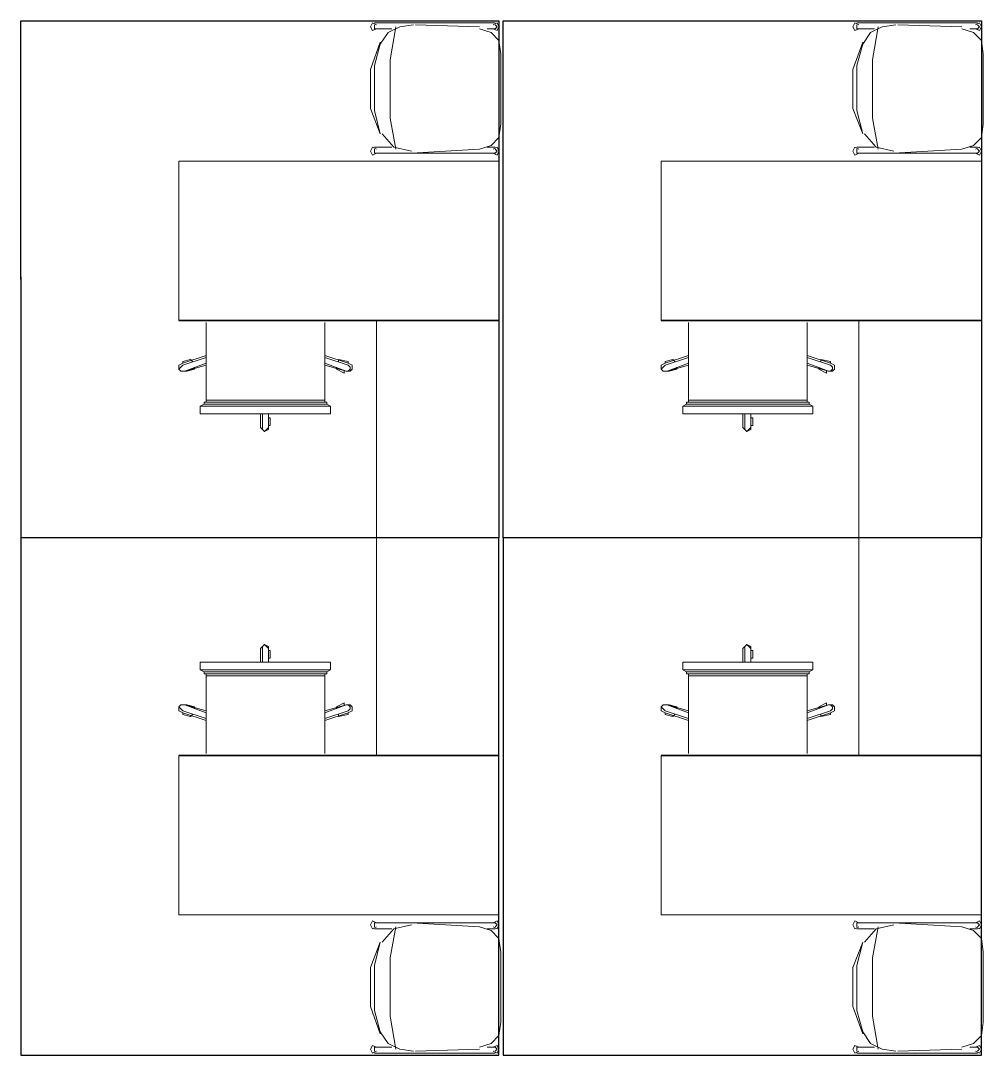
# Model space of a CAD drawing. Header units: millimetres. Extents: x 2148 to 2681, y 758 to 986.
# Drawn here: x 2612.574 to 2614.385, y 939.375 to 941.323 of the extents above; entities that cross this region are included whole.
import ezdxf

# ---------------------------------------------------------------- set-up
doc = ezdxf.new("R2010")
doc.units = ezdxf.units.MM
doc.layers.add('at_Entity', color=7, linetype='Continuous')
doc.layers.add('D', color=1, linetype='Continuous')

msp = doc.modelspace()

# ---------------------------------------------------------------- linework, layer by layer
at = {"layer": 'at_Entity', "color": 0, "lineweight": 15}
for p, q in [((2613.2360711, 941.3187271, 0), (2613.2324113, 941.3114068, 0)), ((2613.2324113, 941.3114068, 0), (2613.2360711, 941.3040871, 0)), ((2613.2433908, 941.3150667, 0), (2613.2360711, 941.3187271, 0)), ((2613.2360711, 941.3040871, 0), (2613.2433908, 941.307747, 0)), ((2613.239731, 941.3187271, 0), (2613.4666506, 941.3187271, 0)), ((2613.239731, 941.3150667, 0), (2613.239731, 941.307747, 0)), ((2613.2726708, 941.307747, 0), (2613.239731, 941.307747, 0)), ((2613.2653511, 941.3004267, 0), (2613.2507111, 941.278467, 0)), ((2613.2873108, 941.3114068, 0), (2613.2653511, 941.3004267, 0)), ((2613.2799911, 941.3114068, 0), (2613.269011, 941.249187, 0)), ((2613.312931, 941.3150667, 0), (2613.2873108, 941.3114068, 0)), ((2613.4373706, 941.3114068, 0), (2613.3165908, 941.3150667, 0)), ((2613.4593309, 941.3004267, 0), (2613.4373706, 941.307747, 0)), ((2613.4666506, 941.307747, 0), (2613.4520106, 941.307747, 0)), ((2613.4739709, 941.2857867, 0), (2613.4593309, 941.3004267, 0)), ((2613.4703105, 941.3187271, 0), (2613.4629908, 941.3150667, 0)), ((2613.4629908, 941.307747, 0), (2613.4703105, 941.3040871, 0)), ((2613.4703105, 941.3114068, 0), (2613.4666506, 941.3150667, 0)), ((2613.4666506, 941.307747, 0), (2613.4703105, 941.3114068, 0)), ((2613.4739709, 941.3114068, 0), (2613.4703105, 941.3187271, 0)), ((2613.4703105, 941.3040871, 0), (2613.4739709, 941.3114068, 0)), ((2614.1438028, 941.3187271, 0), (2614.140143, 941.3114068, 0)), ((2614.140143, 941.3114068, 0), (2614.1438028, 941.3040871, 0)), ((2614.1511225, 941.3150667, 0), (2614.1438028, 941.3187271, 0)), ((2614.1438028, 941.3040871, 0), (2614.1511225, 941.307747, 0)), ((2614.1474627, 941.3187271, 0), (2614.3743823, 941.3187271, 0)), ((2614.1474627, 941.3150667, 0), (2614.1474627, 941.307747, 0)), ((2614.1804025, 941.307747, 0), (2614.1474627, 941.307747, 0)), ((2614.1730828, 941.3004267, 0), (2614.1584428, 941.278467, 0)), ((2614.1950425, 941.3114068, 0), (2614.1730828, 941.3004267, 0)), ((2614.1877228, 941.3114068, 0), (2614.1767427, 941.249187, 0)), ((2614.2206627, 941.3150667, 0), (2614.1950425, 941.3114068, 0)), ((2614.3451023, 941.3114068, 0), (2614.2243225, 941.3150667, 0)), ((2614.3670626, 941.3004267, 0), (2614.3451023, 941.307747, 0)), ((2614.3743823, 941.307747, 0), (2614.3597423, 941.307747, 0)), ((2614.3817026, 941.2857867, 0), (2614.3670626, 941.3004267, 0)), ((2614.3780422, 941.3187271, 0), (2614.3707225, 941.3150667, 0)), ((2614.3707225, 941.307747, 0), (2614.3780422, 941.3040871, 0)), ((2614.3780422, 941.3114068, 0), (2614.3743823, 941.3150667, 0)), ((2614.3743823, 941.307747, 0), (2614.3780422, 941.3114068, 0)), ((2614.3817026, 941.3114068, 0), (2614.3780422, 941.3187271, 0)), ((2614.3780422, 941.3040871, 0), (2614.3817026, 941.3114068, 0)), ((2613.2324113, 941.2308871, 0), (2613.2507111, 941.2821268, 0)), ((2613.4776308, 941.2601671, 0), (2613.4739709, 941.2857867, 0)), ((2614.140143, 941.2308871, 0), (2614.1584428, 941.2821268, 0)), ((2614.3853625, 941.2601671, 0), (2614.3817026, 941.2857867, 0)), ((2613.239731, 941.2382068, 0), (2613.2507111, 941.278467, 0)), ((2614.1474627, 941.2382068, 0), (2614.1584428, 941.278467, 0)), ((2613.269011, 941.249187, 0), (2613.269011, 941.1393873, 0)), ((2613.4776308, 941.2601671, 0), (2613.4776308, 941.1284072, 0)), ((2614.1767427, 941.249187, 0), (2614.1767427, 941.1393873, 0)), ((2614.3853625, 941.2601671, 0), (2614.3853625, 941.1284072, 0)), ((2613.2324113, 941.1576872, 0), (2613.2324113, 941.2308871, 0)), ((2613.239731, 941.1540273, 0), (2613.239731, 941.2382068, 0)), ((2614.140143, 941.1576872, 0), (2614.140143, 941.2308871, 0)), ((2614.1474627, 941.1540273, 0), (2614.1474627, 941.2382068, 0)), ((2613.2324113, 941.1576872, 0), (2613.2507111, 941.1101073, 0)), ((2613.2507111, 941.1101073, 0), (2613.239731, 941.1540273, 0)), ((2614.140143, 941.1576872, 0), (2614.1584428, 941.1101073, 0)), ((2614.1584428, 941.1101073, 0), (2614.1474627, 941.1540273, 0)), ((2613.269011, 941.1393873, 0), (2613.2799911, 941.0808273, 0)), ((2613.4739709, 941.102787, 0), (2613.4776308, 941.1284072, 0)), ((2614.1767427, 941.1393873, 0), (2614.1877228, 941.0808273, 0)), ((2614.3817026, 941.102787, 0), (2614.3853625, 941.1284072, 0)), ((2613.254371, 941.1101073, 0), (2613.2763313, 941.0844872, 0)), ((2614.1621027, 941.1101073, 0), (2614.184063, 941.0844872, 0)), ((2613.4373706, 941.0808273, 0), (2613.4593309, 941.0881476, 0)), ((2613.4593309, 941.0881476, 0), (2613.4739709, 941.102787, 0)), ((2614.3451023, 941.0808273, 0), (2614.3670626, 941.0881476, 0)), ((2614.3670626, 941.0881476, 0), (2614.3817026, 941.102787, 0)), ((2613.2360711, 941.0844872, 0), (2613.2324113, 941.0771675, 0)), ((2613.2324113, 941.0771675, 0), (2613.2360711, 941.0698472, 0)), ((2613.2433908, 941.0808273, 0), (2613.2360711, 941.0844872, 0)), ((2613.2360711, 941.0698472, 0), (2613.2433908, 941.0735076, 0)), ((2613.2726708, 941.0844872, 0), (2613.239731, 941.0844872, 0)), ((2613.239731, 941.0808273, 0), (2613.239731, 941.0735076, 0)), ((2613.239731, 941.0735076, 0), (2613.4666506, 941.0735076, 0)), ((2613.2763313, 941.0844872, 0), (2613.3092711, 941.0771675, 0)), ((2613.4373706, 941.0808273, 0), (2613.3092711, 941.0735076, 0)), ((2613.4666506, 941.0844872, 0), (2613.4520106, 941.0844872, 0)), ((2613.4703105, 941.0844872, 0), (2613.4629908, 941.0808273, 0)), ((2613.4629908, 941.0735076, 0), (2613.4703105, 941.0698472, 0)), ((2613.4703105, 941.0771675, 0), (2613.4666506, 941.0808273, 0)), ((2613.4666506, 941.0735076, 0), (2613.4703105, 941.0771675, 0)), ((2613.4739709, 941.0771675, 0), (2613.4703105, 941.0844872, 0)), ((2613.4703105, 941.0698472, 0), (2613.4739709, 941.0771675, 0)), ((2614.1438028, 941.0844872, 0), (2614.140143, 941.0771675, 0)), ((2614.140143, 941.0771675, 0), (2614.1438028, 941.0698472, 0)), ((2614.1511225, 941.0808273, 0), (2614.1438028, 941.0844872, 0)), ((2614.1438028, 941.0698472, 0), (2614.1511225, 941.0735076, 0)), ((2614.1804025, 941.0844872, 0), (2614.1474627, 941.0844872, 0)), ((2614.1474627, 941.0808273, 0), (2614.1474627, 941.0735076, 0)), ((2614.1474627, 941.0735076, 0), (2614.3743823, 941.0735076, 0)), ((2614.184063, 941.0844872, 0), (2614.2170028, 941.0771675, 0)), ((2614.3451023, 941.0808273, 0), (2614.2170028, 941.0735076, 0)), ((2614.3743823, 941.0844872, 0), (2614.3597423, 941.0844872, 0)), ((2614.3780422, 941.0844872, 0), (2614.3707225, 941.0808273, 0)), ((2614.3707225, 941.0735076, 0), (2614.3780422, 941.0698472, 0)), ((2614.3780422, 941.0771675, 0), (2614.3743823, 941.0808273, 0)), ((2614.3743823, 941.0735076, 0), (2614.3780422, 941.0771675, 0)), ((2614.3817026, 941.0771675, 0), (2614.3780422, 941.0844872, 0)), ((2614.3780422, 941.0698472, 0), (2614.3817026, 941.0771675, 0)), ((2612.8712523, 941.0586113, 0), (2612.8712523, 940.7584923, 0)), ((2612.8712523, 941.0586113, 0), (2613.4739709, 941.0586113, 0)), ((2613.4739709, 941.0586113, 0), (2613.4739709, 940.3491103, 0)), ((2613.778984, 941.0586113, 0), (2613.778984, 940.7584923, 0)), ((2613.778984, 941.0586113, 0), (2614.3817026, 941.0586113, 0)), ((2614.3817026, 941.0586113, 0), (2614.3817026, 940.3491103, 0)), ((2612.9229218, 940.6084324, 0), (2612.9229218, 940.7548318, 0)), ((2613.1461816, 940.7548318, 0), (2613.1461816, 940.6084324, 0)), ((2613.2433914, 940.7584923, 0), (2613.2433914, 940.3491103, 0)), ((2613.8306535, 940.6084324, 0), (2613.8306535, 940.7548318, 0)), ((2614.0539133, 940.7548318, 0), (2614.0539133, 940.6084324, 0)), ((2614.1511231, 940.7584923, 0), (2614.1511231, 940.3491103, 0)), ((2612.8716821, 940.6743121, 0), (2612.8790018, 940.677972, 0)), ((2612.8790018, 940.677972, 0), (2612.9229218, 940.692612, 0)), ((2612.8790018, 940.6743121, 0), (2612.9229218, 940.6889521, 0)), ((2612.8790018, 940.6816324, 0), (2612.8936418, 940.6852923, 0)), ((2612.8790018, 940.677972, 0), (2612.8790018, 940.6816324, 0)), ((2612.9229218, 940.677972, 0), (2612.8826617, 940.663332, 0)), ((2612.8936418, 940.6852923, 0), (2612.8973017, 940.6816324, 0)), ((2613.1461816, 940.692612, 0), (2613.190101, 940.677972, 0)), ((2613.190101, 940.6743121, 0), (2613.1461816, 940.6889521, 0)), ((2613.1461816, 940.677972, 0), (2613.1864411, 940.663332, 0)), ((2613.1718011, 940.6816324, 0), (2613.1718011, 940.6852923, 0)), ((2613.1718011, 940.6852923, 0), (2613.190101, 940.6816324, 0)), ((2613.190101, 940.6816324, 0), (2613.190101, 940.677972, 0)), ((2613.190101, 940.677972, 0), (2613.1974213, 940.6743121, 0)), ((2613.7794138, 940.6743121, 0), (2613.7867335, 940.677972, 0)), ((2613.7867335, 940.677972, 0), (2613.8306535, 940.692612, 0)), ((2613.7867335, 940.6743121, 0), (2613.8306535, 940.6889521, 0)), ((2613.7867335, 940.6816324, 0), (2613.8013735, 940.6852923, 0)), ((2613.7867335, 940.677972, 0), (2613.7867335, 940.6816324, 0)), ((2613.8306535, 940.677972, 0), (2613.7903933, 940.663332, 0)), ((2613.8013735, 940.6852923, 0), (2613.8050333, 940.6816324, 0)), ((2614.0539133, 940.692612, 0), (2614.0978327, 940.677972, 0)), ((2614.0978327, 940.6743121, 0), (2614.0539133, 940.6889521, 0)), ((2614.0539133, 940.677972, 0), (2614.0941728, 940.663332, 0)), ((2614.0795328, 940.6816324, 0), (2614.0795328, 940.6852923, 0)), ((2614.0795328, 940.6852923, 0), (2614.0978327, 940.6816324, 0)), ((2614.0978327, 940.6816324, 0), (2614.0978327, 940.677972, 0)), ((2614.0978327, 940.677972, 0), (2614.105153, 940.6743121, 0)), ((2612.8716821, 940.6669924, 0), (2612.8716821, 940.6743121, 0)), ((2612.8716821, 940.6669924, 0), (2612.875342, 940.6706523, 0)), ((2612.875342, 940.663332, 0), (2612.8716821, 940.6669924, 0)), ((2612.875342, 940.663332, 0), (2612.8716821, 940.6669924, 0)), ((2612.875342, 940.6706523, 0), (2612.8790018, 940.6743121, 0)), ((2612.8826617, 940.663332, 0), (2612.875342, 940.663332, 0)), ((2612.8790018, 940.663332, 0), (2612.875342, 940.663332, 0)), ((2612.8826617, 940.663332, 0), (2612.9229218, 940.6743121, 0)), ((2612.8863215, 940.663332, 0), (2612.8826617, 940.663332, 0)), ((2612.9009615, 940.6669924, 0), (2612.8863215, 940.663332, 0)), ((2612.9009615, 940.6706523, 0), (2612.9009615, 940.6669924, 0)), ((2613.1864411, 940.663332, 0), (2613.1461816, 940.6743121, 0)), ((2613.1681413, 940.6669924, 0), (2613.1681413, 940.6706523, 0)), ((2613.1827813, 940.6596721, 0), (2613.1681413, 940.6669924, 0)), ((2613.1827813, 940.663332, 0), (2613.1827813, 940.6596721, 0)), ((2613.1937614, 940.663332, 0), (2613.1864411, 940.663332, 0)), ((2613.1864411, 940.663332, 0), (2613.190101, 940.663332, 0)), ((2613.1937614, 940.6706523, 0), (2613.190101, 940.6743121, 0)), ((2613.190101, 940.663332, 0), (2613.1937614, 940.6669924, 0)), ((2613.1937614, 940.6669924, 0), (2613.1937614, 940.6706523, 0)), ((2613.1974213, 940.6669924, 0), (2613.1937614, 940.663332, 0)), ((2613.1974213, 940.6743121, 0), (2613.1974213, 940.6669924, 0)), ((2613.7794138, 940.6669924, 0), (2613.7794138, 940.6743121, 0)), ((2613.7794138, 940.6669924, 0), (2613.7830737, 940.6706523, 0)), ((2613.7830737, 940.663332, 0), (2613.7794138, 940.6669924, 0)), ((2613.7830737, 940.663332, 0), (2613.7794138, 940.6669924, 0)), ((2613.7830737, 940.6706523, 0), (2613.7867335, 940.6743121, 0)), ((2613.7903933, 940.663332, 0), (2613.7830737, 940.663332, 0)), ((2613.7867335, 940.663332, 0), (2613.7830737, 940.663332, 0)), ((2613.7903933, 940.663332, 0), (2613.8306535, 940.6743121, 0)), ((2613.7940532, 940.663332, 0), (2613.7903933, 940.663332, 0)), ((2613.8086932, 940.6669924, 0), (2613.7940532, 940.663332, 0)), ((2613.8086932, 940.6706523, 0), (2613.8086932, 940.6669924, 0)), ((2614.0941728, 940.663332, 0), (2614.0539133, 940.6743121, 0)), ((2614.075873, 940.6669924, 0), (2614.075873, 940.6706523, 0)), ((2614.090513, 940.6596721, 0), (2614.075873, 940.6669924, 0)), ((2614.090513, 940.663332, 0), (2614.090513, 940.6596721, 0)), ((2614.1014931, 940.663332, 0), (2614.0941728, 940.663332, 0)), ((2614.0941728, 940.663332, 0), (2614.0978327, 940.663332, 0)), ((2614.1014931, 940.6706523, 0), (2614.0978327, 940.6743121, 0)), ((2614.0978327, 940.663332, 0), (2614.1014931, 940.6669924, 0)), ((2614.1014931, 940.6669924, 0), (2614.1014931, 940.6706523, 0)), ((2614.105153, 940.6669924, 0), (2614.1014931, 940.663332, 0)), ((2614.105153, 940.6743121, 0), (2614.105153, 940.6669924, 0)), ((2612.9119417, 940.5974523, 0), (2612.919262, 940.6011121, 0)), ((2612.919262, 940.6011121, 0), (2612.919262, 940.604772, 0)), ((2612.919262, 940.604772, 0), (2613.1498415, 940.604772, 0)), ((2612.919262, 940.6011121, 0), (2613.1498415, 940.6011121, 0)), ((2612.9229218, 940.604772, 0), (2612.9229218, 940.6084324, 0)), ((2612.9229218, 940.6084324, 0), (2613.1461816, 940.6084324, 0)), ((2612.9265817, 940.604772, 0), (2612.9229218, 940.604772, 0)), ((2613.1461816, 940.604772, 0), (2613.1425211, 940.604772, 0)), ((2613.1461816, 940.6084324, 0), (2613.1461816, 940.604772, 0)), ((2613.1498415, 940.604772, 0), (2613.1498415, 940.6011121, 0)), ((2613.1498415, 940.6011121, 0), (2613.1571611, 940.5974523, 0)), ((2613.8196733, 940.5974523, 0), (2613.8269936, 940.6011121, 0)), ((2613.8269936, 940.6011121, 0), (2613.8269936, 940.604772, 0)), ((2613.8269936, 940.604772, 0), (2614.0575731, 940.604772, 0)), ((2613.8269936, 940.6011121, 0), (2614.0575731, 940.6011121, 0)), ((2613.8306535, 940.604772, 0), (2613.8306535, 940.6084324, 0)), ((2613.8306535, 940.6084324, 0), (2614.0539133, 940.6084324, 0)), ((2613.8343133, 940.604772, 0), (2613.8306535, 940.604772, 0)), ((2614.0539133, 940.604772, 0), (2614.0502528, 940.604772, 0)), ((2614.0539133, 940.6084324, 0), (2614.0539133, 940.604772, 0)), ((2614.0575731, 940.604772, 0), (2614.0575731, 940.6011121, 0)), ((2614.0575731, 940.6011121, 0), (2614.0648928, 940.5974523, 0)), ((2612.9119417, 940.5937924, 0), (2612.9119417, 940.5974523, 0)), ((2612.9119417, 940.5974523, 0), (2613.1571611, 940.5974523, 0)), ((2612.9119417, 940.5937924, 0), (2612.9119417, 940.5901326, 0)), ((2612.9119417, 940.5828123, 0), (2612.9119417, 940.5901326, 0)), ((2612.919262, 940.5828123, 0), (2612.9119417, 940.5828123, 0)), ((2613.1498415, 940.5828123, 0), (2612.919262, 940.5828123, 0)), ((2613.0254018, 940.5571921, 0), (2613.0254018, 940.5828123, 0)), ((2613.0290616, 940.5571921, 0), (2613.0290616, 940.5828123, 0)), ((2613.0400418, 940.5828123, 0), (2613.0400418, 940.5571921, 0)), ((2613.0400418, 940.5571921, 0), (2613.0400418, 940.5828123, 0)), ((2613.1571611, 940.5828123, 0), (2613.1498415, 940.5828123, 0)), ((2613.1571611, 940.5974523, 0), (2613.1571611, 940.5937924, 0)), ((2613.1571611, 940.5937924, 0), (2613.1571611, 940.5901326, 0)), ((2613.1571611, 940.5901326, 0), (2613.1571611, 940.5828123, 0)), ((2613.8196733, 940.5937924, 0), (2613.8196733, 940.5974523, 0)), ((2613.8196733, 940.5974523, 0), (2614.0648928, 940.5974523, 0)), ((2613.8196733, 940.5937924, 0), (2613.8196733, 940.5901326, 0)), ((2613.8196733, 940.5828123, 0), (2613.8196733, 940.5901326, 0)), ((2613.8269936, 940.5828123, 0), (2613.8196733, 940.5828123, 0)), ((2614.0575731, 940.5828123, 0), (2613.8269936, 940.5828123, 0)), ((2613.9331335, 940.5571921, 0), (2613.9331335, 940.5828123, 0)), ((2613.9367933, 940.5571921, 0), (2613.9367933, 940.5828123, 0)), ((2613.9477735, 940.5828123, 0), (2613.9477735, 940.5571921, 0)), ((2613.9477735, 940.5571921, 0), (2613.9477735, 940.5828123, 0)), ((2614.0648928, 940.5828123, 0), (2614.0575731, 940.5828123, 0)), ((2614.0648928, 940.5974523, 0), (2614.0648928, 940.5937924, 0)), ((2614.0648928, 940.5937924, 0), (2614.0648928, 940.5901326, 0)), ((2614.0648928, 940.5901326, 0), (2614.0648928, 940.5828123, 0)), ((2613.0254018, 940.5608526, 0), (2613.0254018, 940.5754926, 0)), ((2613.0400418, 940.5754926, 0), (2613.0437016, 940.5754926, 0)), ((2613.0437016, 940.5608526, 0), (2613.0400418, 940.5608526, 0)), ((2613.0437016, 940.5754926, 0), (2613.0437016, 940.5608526, 0)), ((2613.9331335, 940.5608526, 0), (2613.9331335, 940.5754926, 0)), ((2613.9477735, 940.5754926, 0), (2613.9514333, 940.5754926, 0)), ((2613.9514333, 940.5608526, 0), (2613.9477735, 940.5608526, 0)), ((2613.9514333, 940.5754926, 0), (2613.9514333, 940.5608526, 0)), ((2613.0290616, 940.5535323, 0), (2613.0254018, 940.5571921, 0)), ((2613.0290616, 940.5571921, 0), (2613.0290616, 940.5535323, 0)), ((2613.0290616, 940.5535323, 0), (2613.0327215, 940.5498725, 0)), ((2613.0327215, 940.5498725, 0), (2613.0290616, 940.5535323, 0)), ((2613.0327215, 940.5498725, 0), (2613.0363813, 940.5535323, 0)), ((2613.0400418, 940.5535323, 0), (2613.0327215, 940.5498725, 0)), ((2613.0363813, 940.5535323, 0), (2613.0400418, 940.5571921, 0)), ((2613.0400418, 940.5571921, 0), (2613.0400418, 940.5535323, 0)), ((2613.9367933, 940.5535323, 0), (2613.9331335, 940.5571921, 0)), ((2613.9367933, 940.5571921, 0), (2613.9367933, 940.5535323, 0)), ((2613.9367933, 940.5535323, 0), (2613.9404532, 940.5498725, 0)), ((2613.9404532, 940.5498725, 0), (2613.9367933, 940.5535323, 0)), ((2613.9404532, 940.5498725, 0), (2613.944113, 940.5535323, 0)), ((2613.9477735, 940.5535323, 0), (2613.9404532, 940.5498725, 0)), ((2613.944113, 940.5535323, 0), (2613.9477735, 940.5571921, 0)), ((2613.9477735, 940.5571921, 0), (2613.9477735, 940.5535323, 0)), ((2613.2433914, 939.9397283, 0), (2613.2433914, 940.3491103, 0)), ((2613.4739709, 939.6396092, 0), (2613.4739709, 940.3491103, 0)), ((2614.1511231, 939.9397283, 0), (2614.1511231, 940.3491103, 0)), ((2614.3817026, 939.6396092, 0), (2614.3817026, 940.3491103, 0)), ((2613.0290616, 940.1446882, 0), (2613.0254018, 940.1410284, 0)), ((2613.0254018, 940.1410284, 0), (2613.0254018, 940.1154082, 0)), ((2613.0254018, 940.1373679, 0), (2613.0254018, 940.1227279, 0)), ((2613.0290616, 940.1446882, 0), (2613.0327215, 940.1483481, 0)), ((2613.0327215, 940.1483481, 0), (2613.0290616, 940.1446882, 0)), ((2613.0290616, 940.1410284, 0), (2613.0290616, 940.1446882, 0)), ((2613.0290616, 940.1410284, 0), (2613.0290616, 940.1154082, 0)), ((2613.0327215, 940.1483481, 0), (2613.0363813, 940.1446882, 0)), ((2613.0400418, 940.1446882, 0), (2613.0327215, 940.1483481, 0)), ((2613.0363813, 940.1446882, 0), (2613.0400418, 940.1410284, 0)), ((2613.0400418, 940.1410284, 0), (2613.0400418, 940.1446882, 0)), ((2613.0400418, 940.1154082, 0), (2613.0400418, 940.1410284, 0)), ((2613.0400418, 940.1410284, 0), (2613.0400418, 940.1154082, 0)), ((2613.0437016, 940.1373679, 0), (2613.0400418, 940.1373679, 0)), ((2613.0437016, 940.1227279, 0), (2613.0437016, 940.1373679, 0)), ((2613.9367933, 940.1446882, 0), (2613.9331335, 940.1410284, 0)), ((2613.9331335, 940.1410284, 0), (2613.9331335, 940.1154082, 0)), ((2613.9331335, 940.1373679, 0), (2613.9331335, 940.1227279, 0)), ((2613.9367933, 940.1446882, 0), (2613.9404532, 940.1483481, 0)), ((2613.9404532, 940.1483481, 0), (2613.9367933, 940.1446882, 0)), ((2613.9367933, 940.1410284, 0), (2613.9367933, 940.1446882, 0)), ((2613.9367933, 940.1410284, 0), (2613.9367933, 940.1154082, 0)), ((2613.9404532, 940.1483481, 0), (2613.944113, 940.1446882, 0)), ((2613.9477735, 940.1446882, 0), (2613.9404532, 940.1483481, 0)), ((2613.944113, 940.1446882, 0), (2613.9477735, 940.1410284, 0)), ((2613.9477735, 940.1410284, 0), (2613.9477735, 940.1446882, 0)), ((2613.9477735, 940.1154082, 0), (2613.9477735, 940.1410284, 0)), ((2613.9477735, 940.1410284, 0), (2613.9477735, 940.1154082, 0)), ((2613.9514333, 940.1373679, 0), (2613.9477735, 940.1373679, 0)), ((2613.9514333, 940.1227279, 0), (2613.9514333, 940.1373679, 0)), ((2612.919262, 940.1154082, 0), (2612.9119417, 940.1154082, 0)), ((2612.9119417, 940.1154082, 0), (2612.9119417, 940.1080879, 0)), ((2613.1498415, 940.1154082, 0), (2612.919262, 940.1154082, 0)), ((2613.0400418, 940.1227279, 0), (2613.0437016, 940.1227279, 0)), ((2613.1571611, 940.1154082, 0), (2613.1498415, 940.1154082, 0)), ((2613.1571611, 940.1080879, 0), (2613.1571611, 940.1154082, 0)), ((2613.8269936, 940.1154082, 0), (2613.8196733, 940.1154082, 0)), ((2613.8196733, 940.1154082, 0), (2613.8196733, 940.1080879, 0)), ((2614.0575731, 940.1154082, 0), (2613.8269936, 940.1154082, 0)), ((2613.9477735, 940.1227279, 0), (2613.9514333, 940.1227279, 0)), ((2614.0648928, 940.1154082, 0), (2614.0575731, 940.1154082, 0)), ((2614.0648928, 940.1080879, 0), (2614.0648928, 940.1154082, 0)), ((2612.9119417, 940.1044281, 0), (2612.9119417, 940.1080879, 0)), ((2612.9119417, 940.1044281, 0), (2612.9119417, 940.1007682, 0)), ((2612.9119417, 940.1007682, 0), (2612.919262, 940.0971084, 0)), ((2612.9119417, 940.1007682, 0), (2613.1571611, 940.1007682, 0)), ((2612.919262, 940.0971084, 0), (2613.1498415, 940.0971084, 0)), ((2612.919262, 940.0971084, 0), (2612.919262, 940.0934485, 0)), ((2612.919262, 940.0934485, 0), (2613.1498415, 940.0934485, 0)), ((2612.9265817, 940.0934485, 0), (2612.9229218, 940.0934485, 0)), ((2612.9229218, 940.0934485, 0), (2612.9229218, 940.0897881, 0)), ((2613.1461816, 940.0934485, 0), (2613.1425211, 940.0934485, 0)), ((2613.1461816, 940.0897881, 0), (2613.1461816, 940.0934485, 0)), ((2613.1498415, 940.0971084, 0), (2613.1571611, 940.1007682, 0)), ((2613.1498415, 940.0934485, 0), (2613.1498415, 940.0971084, 0)), ((2613.1571611, 940.1044281, 0), (2613.1571611, 940.1080879, 0)), ((2613.1571611, 940.1007682, 0), (2613.1571611, 940.1044281, 0)), ((2613.8196733, 940.1044281, 0), (2613.8196733, 940.1080879, 0)), ((2613.8196733, 940.1044281, 0), (2613.8196733, 940.1007682, 0)), ((2613.8196733, 940.1007682, 0), (2613.8269936, 940.0971084, 0)), ((2613.8196733, 940.1007682, 0), (2614.0648928, 940.1007682, 0)), ((2613.8269936, 940.0971084, 0), (2614.0575731, 940.0971084, 0)), ((2613.8269936, 940.0971084, 0), (2613.8269936, 940.0934485, 0)), ((2613.8269936, 940.0934485, 0), (2614.0575731, 940.0934485, 0)), ((2613.8343133, 940.0934485, 0), (2613.8306535, 940.0934485, 0)), ((2613.8306535, 940.0934485, 0), (2613.8306535, 940.0897881, 0)), ((2614.0539133, 940.0934485, 0), (2614.0502528, 940.0934485, 0)), ((2614.0539133, 940.0897881, 0), (2614.0539133, 940.0934485, 0)), ((2614.0575731, 940.0971084, 0), (2614.0648928, 940.1007682, 0)), ((2614.0575731, 940.0934485, 0), (2614.0575731, 940.0971084, 0)), ((2614.0648928, 940.1044281, 0), (2614.0648928, 940.1080879, 0)), ((2614.0648928, 940.1007682, 0), (2614.0648928, 940.1044281, 0)), ((2612.9229218, 940.0897881, 0), (2613.1461816, 940.0897881, 0)), ((2612.9229218, 940.0897881, 0), (2612.9229218, 939.9433887, 0)), ((2613.1461816, 939.9433887, 0), (2613.1461816, 940.0897881, 0)), ((2613.8306535, 940.0897881, 0), (2614.0539133, 940.0897881, 0)), ((2613.8306535, 940.0897881, 0), (2613.8306535, 939.9433887, 0)), ((2614.0539133, 939.9433887, 0), (2614.0539133, 940.0897881, 0)), ((2612.875342, 940.0348886, 0), (2612.8716821, 940.0312281, 0)), ((2612.875342, 940.0348886, 0), (2612.8716821, 940.0312281, 0)), ((2612.8826617, 940.0348886, 0), (2612.875342, 940.0348886, 0)), ((2612.8790018, 940.0348886, 0), (2612.875342, 940.0348886, 0)), ((2612.9229218, 940.0202486, 0), (2612.8826617, 940.0348886, 0)), ((2612.8826617, 940.0348886, 0), (2612.9229218, 940.0239084, 0)), ((2612.8863215, 940.0348886, 0), (2612.8826617, 940.0348886, 0)), ((2612.9009615, 940.0312281, 0), (2612.8863215, 940.0348886, 0)), ((2613.1461816, 940.0202486, 0), (2613.1864411, 940.0348886, 0)), ((2613.1864411, 940.0348886, 0), (2613.1461816, 940.0239084, 0)), ((2613.1827813, 940.0385484, 0), (2613.1681413, 940.0312281, 0)), ((2613.1827813, 940.0348886, 0), (2613.1827813, 940.0385484, 0)), ((2613.1937614, 940.0348886, 0), (2613.1864411, 940.0348886, 0)), ((2613.1864411, 940.0348886, 0), (2613.190101, 940.0348886, 0)), ((2613.190101, 940.0348886, 0), (2613.1937614, 940.0312281, 0)), ((2613.1974213, 940.0312281, 0), (2613.1937614, 940.0348886, 0)), ((2613.7830737, 940.0348886, 0), (2613.7794138, 940.0312281, 0)), ((2613.7830737, 940.0348886, 0), (2613.7794138, 940.0312281, 0)), ((2613.7903933, 940.0348886, 0), (2613.7830737, 940.0348886, 0)), ((2613.7867335, 940.0348886, 0), (2613.7830737, 940.0348886, 0)), ((2613.8306535, 940.0202486, 0), (2613.7903933, 940.0348886, 0)), ((2613.7903933, 940.0348886, 0), (2613.8306535, 940.0239084, 0)), ((2613.7940532, 940.0348886, 0), (2613.7903933, 940.0348886, 0)), ((2613.8086932, 940.0312281, 0), (2613.7940532, 940.0348886, 0)), ((2614.0539133, 940.0202486, 0), (2614.0941728, 940.0348886, 0)), ((2614.0941728, 940.0348886, 0), (2614.0539133, 940.0239084, 0)), ((2614.090513, 940.0385484, 0), (2614.075873, 940.0312281, 0)), ((2614.090513, 940.0348886, 0), (2614.090513, 940.0385484, 0)), ((2614.1014931, 940.0348886, 0), (2614.0941728, 940.0348886, 0)), ((2614.0941728, 940.0348886, 0), (2614.0978327, 940.0348886, 0)), ((2614.0978327, 940.0348886, 0), (2614.1014931, 940.0312281, 0)), ((2614.105153, 940.0312281, 0), (2614.1014931, 940.0348886, 0)), ((2612.8716821, 940.0312281, 0), (2612.8716821, 940.0239084, 0)), ((2612.8716821, 940.0312281, 0), (2612.875342, 940.0275682, 0)), ((2612.8716821, 940.0239084, 0), (2612.8790018, 940.0202486, 0)), ((2612.875342, 940.0275682, 0), (2612.8790018, 940.0239084, 0)), ((2612.8790018, 940.0239084, 0), (2612.9229218, 940.0092684, 0)), ((2612.8790018, 940.0202486, 0), (2612.9229218, 940.0056086, 0)), ((2612.8790018, 940.0202486, 0), (2612.8790018, 940.0165881, 0)), ((2612.8790018, 940.0165881, 0), (2612.8936418, 940.0129282, 0)), ((2612.8936418, 940.0129282, 0), (2612.8973017, 940.0165881, 0)), ((2612.9009615, 940.0275682, 0), (2612.9009615, 940.0312281, 0)), ((2613.190101, 940.0239084, 0), (2613.1461816, 940.0092684, 0)), ((2613.1461816, 940.0056086, 0), (2613.190101, 940.0202486, 0)), ((2613.1681413, 940.0312281, 0), (2613.1681413, 940.0275682, 0)), ((2613.1718011, 940.0165881, 0), (2613.1718011, 940.0129282, 0)), ((2613.1718011, 940.0129282, 0), (2613.190101, 940.0165881, 0)), ((2613.1937614, 940.0275682, 0), (2613.190101, 940.0239084, 0)), ((2613.190101, 940.0202486, 0), (2613.1974213, 940.0239084, 0)), ((2613.190101, 940.0165881, 0), (2613.190101, 940.0202486, 0)), ((2613.1937614, 940.0312281, 0), (2613.1937614, 940.0275682, 0)), ((2613.1974213, 940.0239084, 0), (2613.1974213, 940.0312281, 0)), ((2613.7794138, 940.0312281, 0), (2613.7794138, 940.0239084, 0)), ((2613.7794138, 940.0312281, 0), (2613.7830737, 940.0275682, 0)), ((2613.7794138, 940.0239084, 0), (2613.7867335, 940.0202486, 0)), ((2613.7830737, 940.0275682, 0), (2613.7867335, 940.0239084, 0)), ((2613.7867335, 940.0239084, 0), (2613.8306535, 940.0092684, 0)), ((2613.7867335, 940.0202486, 0), (2613.8306535, 940.0056086, 0)), ((2613.7867335, 940.0202486, 0), (2613.7867335, 940.0165881, 0)), ((2613.7867335, 940.0165881, 0), (2613.8013735, 940.0129282, 0)), ((2613.8013735, 940.0129282, 0), (2613.8050333, 940.0165881, 0)), ((2613.8086932, 940.0275682, 0), (2613.8086932, 940.0312281, 0)), ((2614.0978327, 940.0239084, 0), (2614.0539133, 940.0092684, 0)), ((2614.0539133, 940.0056086, 0), (2614.0978327, 940.0202486, 0)), ((2614.075873, 940.0312281, 0), (2614.075873, 940.0275682, 0)), ((2614.0795328, 940.0165881, 0), (2614.0795328, 940.0129282, 0)), ((2614.0795328, 940.0129282, 0), (2614.0978327, 940.0165881, 0)), ((2614.1014931, 940.0275682, 0), (2614.0978327, 940.0239084, 0)), ((2614.0978327, 940.0202486, 0), (2614.105153, 940.0239084, 0)), ((2614.0978327, 940.0165881, 0), (2614.0978327, 940.0202486, 0)), ((2614.1014931, 940.0312281, 0), (2614.1014931, 940.0275682, 0)), ((2614.105153, 940.0239084, 0), (2614.105153, 940.0312281, 0)), ((2612.8712523, 939.6396092, 0), (2612.8712523, 939.9397283, 0)), ((2613.778984, 939.6396092, 0), (2613.778984, 939.9397283, 0)), ((2612.8712523, 939.6396092, 0), (2613.4739709, 939.6396092, 0)), ((2613.2324113, 939.621053, 0), (2613.2360711, 939.6283733, 0)), ((2613.2360711, 939.6283733, 0), (2613.2433908, 939.6247129, 0)), ((2613.239731, 939.6247129, 0), (2613.4666506, 939.6247129, 0)), ((2613.239731, 939.6173932, 0), (2613.239731, 939.6247129, 0)), ((2613.4373706, 939.6173932, 0), (2613.3092711, 939.6247129, 0)), ((2613.4629908, 939.6247129, 0), (2613.4703105, 939.6283733, 0)), ((2613.4666506, 939.6247129, 0), (2613.4703105, 939.621053, 0)), ((2613.4703105, 939.6283733, 0), (2613.4739709, 939.621053, 0)), ((2613.778984, 939.6396092, 0), (2614.3817026, 939.6396092, 0)), ((2614.140143, 939.621053, 0), (2614.1438028, 939.6283733, 0)), ((2614.1438028, 939.6283733, 0), (2614.1511225, 939.6247129, 0)), ((2614.1474627, 939.6247129, 0), (2614.3743823, 939.6247129, 0)), ((2614.1474627, 939.6173932, 0), (2614.1474627, 939.6247129, 0)), ((2614.3451023, 939.6173932, 0), (2614.2170028, 939.6247129, 0)), ((2614.3707225, 939.6247129, 0), (2614.3780422, 939.6283733, 0)), ((2614.3743823, 939.6247129, 0), (2614.3780422, 939.621053, 0)), ((2614.3780422, 939.6283733, 0), (2614.3817026, 939.621053, 0)), ((2613.2360711, 939.6137334, 0), (2613.2324113, 939.621053, 0)), ((2613.2433908, 939.6173932, 0), (2613.2360711, 939.6137334, 0)), ((2613.2726708, 939.6137334, 0), (2613.239731, 939.6137334, 0)), ((2613.254371, 939.5881132, 0), (2613.2763313, 939.6137334, 0)), ((2613.269011, 939.5588332, 0), (2613.2799911, 939.6173932, 0)), ((2613.2763313, 939.6137334, 0), (2613.3092711, 939.621053, 0)), ((2613.4373706, 939.6173932, 0), (2613.4593309, 939.6100729, 0)), ((2613.4666506, 939.6137334, 0), (2613.4520106, 939.6137334, 0)), ((2613.4593309, 939.6100729, 0), (2613.4739709, 939.5954335, 0)), ((2613.4703105, 939.6137334, 0), (2613.4629908, 939.6173932, 0)), ((2613.4703105, 939.621053, 0), (2613.4666506, 939.6173932, 0)), ((2613.4739709, 939.621053, 0), (2613.4703105, 939.6137334, 0)), ((2614.1438028, 939.6137334, 0), (2614.140143, 939.621053, 0)), ((2614.1511225, 939.6173932, 0), (2614.1438028, 939.6137334, 0)), ((2614.1804025, 939.6137334, 0), (2614.1474627, 939.6137334, 0)), ((2614.1621027, 939.5881132, 0), (2614.184063, 939.6137334, 0)), ((2614.1767427, 939.5588332, 0), (2614.1877228, 939.6173932, 0)), ((2614.184063, 939.6137334, 0), (2614.2170028, 939.621053, 0)), ((2614.3451023, 939.6173932, 0), (2614.3670626, 939.6100729, 0)), ((2614.3743823, 939.6137334, 0), (2614.3597423, 939.6137334, 0)), ((2614.3670626, 939.6100729, 0), (2614.3817026, 939.5954335, 0)), ((2614.3780422, 939.6137334, 0), (2614.3707225, 939.6173932, 0)), ((2614.3780422, 939.621053, 0), (2614.3743823, 939.6173932, 0)), ((2614.3817026, 939.621053, 0), (2614.3780422, 939.6137334, 0)), ((2613.2324113, 939.5405334, 0), (2613.2507111, 939.5881132, 0)), ((2613.2507111, 939.5881132, 0), (2613.239731, 939.5441932, 0)), ((2613.4739709, 939.5954335, 0), (2613.4776308, 939.5698134, 0)), ((2614.140143, 939.5405334, 0), (2614.1584428, 939.5881132, 0)), ((2614.1584428, 939.5881132, 0), (2614.1474627, 939.5441932, 0)), ((2614.3817026, 939.5954335, 0), (2614.3853625, 939.5698134, 0)), ((2613.4776308, 939.4380534, 0), (2613.4776308, 939.5698134, 0)), ((2614.3853625, 939.4380534, 0), (2614.3853625, 939.5698134, 0)), ((2613.269011, 939.4490335, 0), (2613.269011, 939.5588332, 0)), ((2614.1767427, 939.4490335, 0), (2614.1767427, 939.5588332, 0)), ((2613.2324113, 939.5405334, 0), (2613.2324113, 939.4673334, 0)), ((2613.239731, 939.5441932, 0), (2613.239731, 939.4600137, 0)), ((2614.140143, 939.5405334, 0), (2614.140143, 939.4673334, 0)), ((2614.1474627, 939.5441932, 0), (2614.1474627, 939.4600137, 0)), ((2613.2324113, 939.4673334, 0), (2613.2507111, 939.4160937, 0)), ((2613.239731, 939.4600137, 0), (2613.2507111, 939.4197535, 0)), ((2614.140143, 939.4673334, 0), (2614.1584428, 939.4160937, 0)), ((2614.1474627, 939.4600137, 0), (2614.1584428, 939.4197535, 0)), ((2613.2799911, 939.3868137, 0), (2613.269011, 939.4490335, 0)), ((2613.4776308, 939.4380534, 0), (2613.4739709, 939.4124339, 0)), ((2614.1877228, 939.3868137, 0), (2614.1767427, 939.4490335, 0)), ((2614.3853625, 939.4380534, 0), (2614.3817026, 939.4124339, 0)), ((2613.2653511, 939.3977939, 0), (2613.2507111, 939.4197535, 0)), ((2613.4739709, 939.4124339, 0), (2613.4593309, 939.3977939, 0)), ((2614.1730828, 939.3977939, 0), (2614.1584428, 939.4197535, 0)), ((2614.3817026, 939.4124339, 0), (2614.3670626, 939.3977939, 0)), ((2613.2324113, 939.3868137, 0), (2613.2360711, 939.3941334, 0)), ((2613.2360711, 939.3941334, 0), (2613.2433908, 939.3904735, 0)), ((2613.2873108, 939.3868137, 0), (2613.2653511, 939.3977939, 0)), ((2613.4593309, 939.3977939, 0), (2613.4373706, 939.3904735, 0)), ((2613.4629908, 939.3904735, 0), (2613.4703105, 939.3941334, 0)), ((2613.4703105, 939.3941334, 0), (2613.4739709, 939.3868137, 0)), ((2614.140143, 939.3868137, 0), (2614.1438028, 939.3941334, 0)), ((2614.1438028, 939.3941334, 0), (2614.1511225, 939.3904735, 0)), ((2614.1950425, 939.3868137, 0), (2614.1730828, 939.3977939, 0)), ((2614.3670626, 939.3977939, 0), (2614.3451023, 939.3904735, 0)), ((2614.3707225, 939.3904735, 0), (2614.3780422, 939.3941334, 0)), ((2614.3780422, 939.3941334, 0), (2614.3817026, 939.3868137, 0)), ((2613.2360711, 939.3794934, 0), (2613.2324113, 939.3868137, 0)), ((2613.2433908, 939.3831539, 0), (2613.2360711, 939.3794934, 0)), ((2613.2726708, 939.3904735, 0), (2613.239731, 939.3904735, 0)), ((2613.239731, 939.3831539, 0), (2613.239731, 939.3904735, 0)), ((2613.239731, 939.3794934, 0), (2613.4666506, 939.3794934, 0)), ((2613.312931, 939.3831539, 0), (2613.2873108, 939.3868137, 0)), ((2613.4373706, 939.3868137, 0), (2613.3165908, 939.3831539, 0)), ((2613.4666506, 939.3904735, 0), (2613.4520106, 939.3904735, 0)), ((2613.4703105, 939.3794934, 0), (2613.4629908, 939.3831539, 0)), ((2613.4666506, 939.3904735, 0), (2613.4703105, 939.3868137, 0)), ((2613.4703105, 939.3868137, 0), (2613.4666506, 939.3831539, 0)), ((2613.4739709, 939.3868137, 0), (2613.4703105, 939.3794934, 0)), ((2614.1438028, 939.3794934, 0), (2614.140143, 939.3868137, 0)), ((2614.1511225, 939.3831539, 0), (2614.1438028, 939.3794934, 0)), ((2614.1804025, 939.3904735, 0), (2614.1474627, 939.3904735, 0)), ((2614.1474627, 939.3831539, 0), (2614.1474627, 939.3904735, 0)), ((2614.1474627, 939.3794934, 0), (2614.3743823, 939.3794934, 0)), ((2614.2206627, 939.3831539, 0), (2614.1950425, 939.3868137, 0)), ((2614.3451023, 939.3868137, 0), (2614.2243225, 939.3831539, 0)), ((2614.3743823, 939.3904735, 0), (2614.3597423, 939.3904735, 0)), ((2614.3780422, 939.3794934, 0), (2614.3707225, 939.3831539, 0)), ((2614.3743823, 939.3904735, 0), (2614.3780422, 939.3868137, 0)), ((2614.3780422, 939.3868137, 0), (2614.3743823, 939.3831539, 0)), ((2614.3817026, 939.3868137, 0), (2614.3780422, 939.3794934, 0))]:
    msp.add_line(p, q, dxfattribs=at)
at = {"layer": 'at_Entity', "color": 0, "lineweight": 35}
for p, q in [((2612.8712523, 940.7584923, 0), (2613.4739709, 940.7584923, 0)), ((2613.778984, 940.7584923, 0), (2614.3817026, 940.7584923, 0)), ((2612.8712523, 939.9397283, 0), (2613.4739709, 939.9397283, 0)), ((2613.778984, 939.9397283, 0), (2614.3817026, 939.9397283, 0))]:
    msp.add_line(p, q, dxfattribs=at)
at = {"layer": 'D', "ltscale": 0.5}
msp.add_line((2612.5739709, 940.8408613, 0), (2612.5739709, 940.3491103, 0), dxfattribs=at)
at = {"layer": 'D', "ltscale": 0.5, "elevation": 0}
for points in [[(2612.5739709, 940.8359725), (2612.5739709, 941.3228347), (2613.4739709, 941.3228347), (2613.4739709, 940.3491103), (2612.5739709, 940.3491103)], [(2612.5739709, 940.3491103), (2612.5739709, 939.3753859)], [(2612.5739709, 939.3753859), (2613.4739709, 939.3753859), (2613.4739709, 940.3491103), (2612.5739709, 940.3491103)]]:
    msp.add_lwpolyline(points, dxfattribs=at)
for points in [[(2613.4817026, 941.3228347), (2614.3817026, 941.3228347), (2614.3817026, 940.3491103), (2613.4817026, 940.3491103)], [(2613.4817026, 939.3753859), (2614.3817026, 939.3753859), (2614.3817026, 940.3491103), (2613.4817026, 940.3491103)]]:
    msp.add_lwpolyline(points, close=True, dxfattribs=at)

doc.saveas('drawing.dxf')
